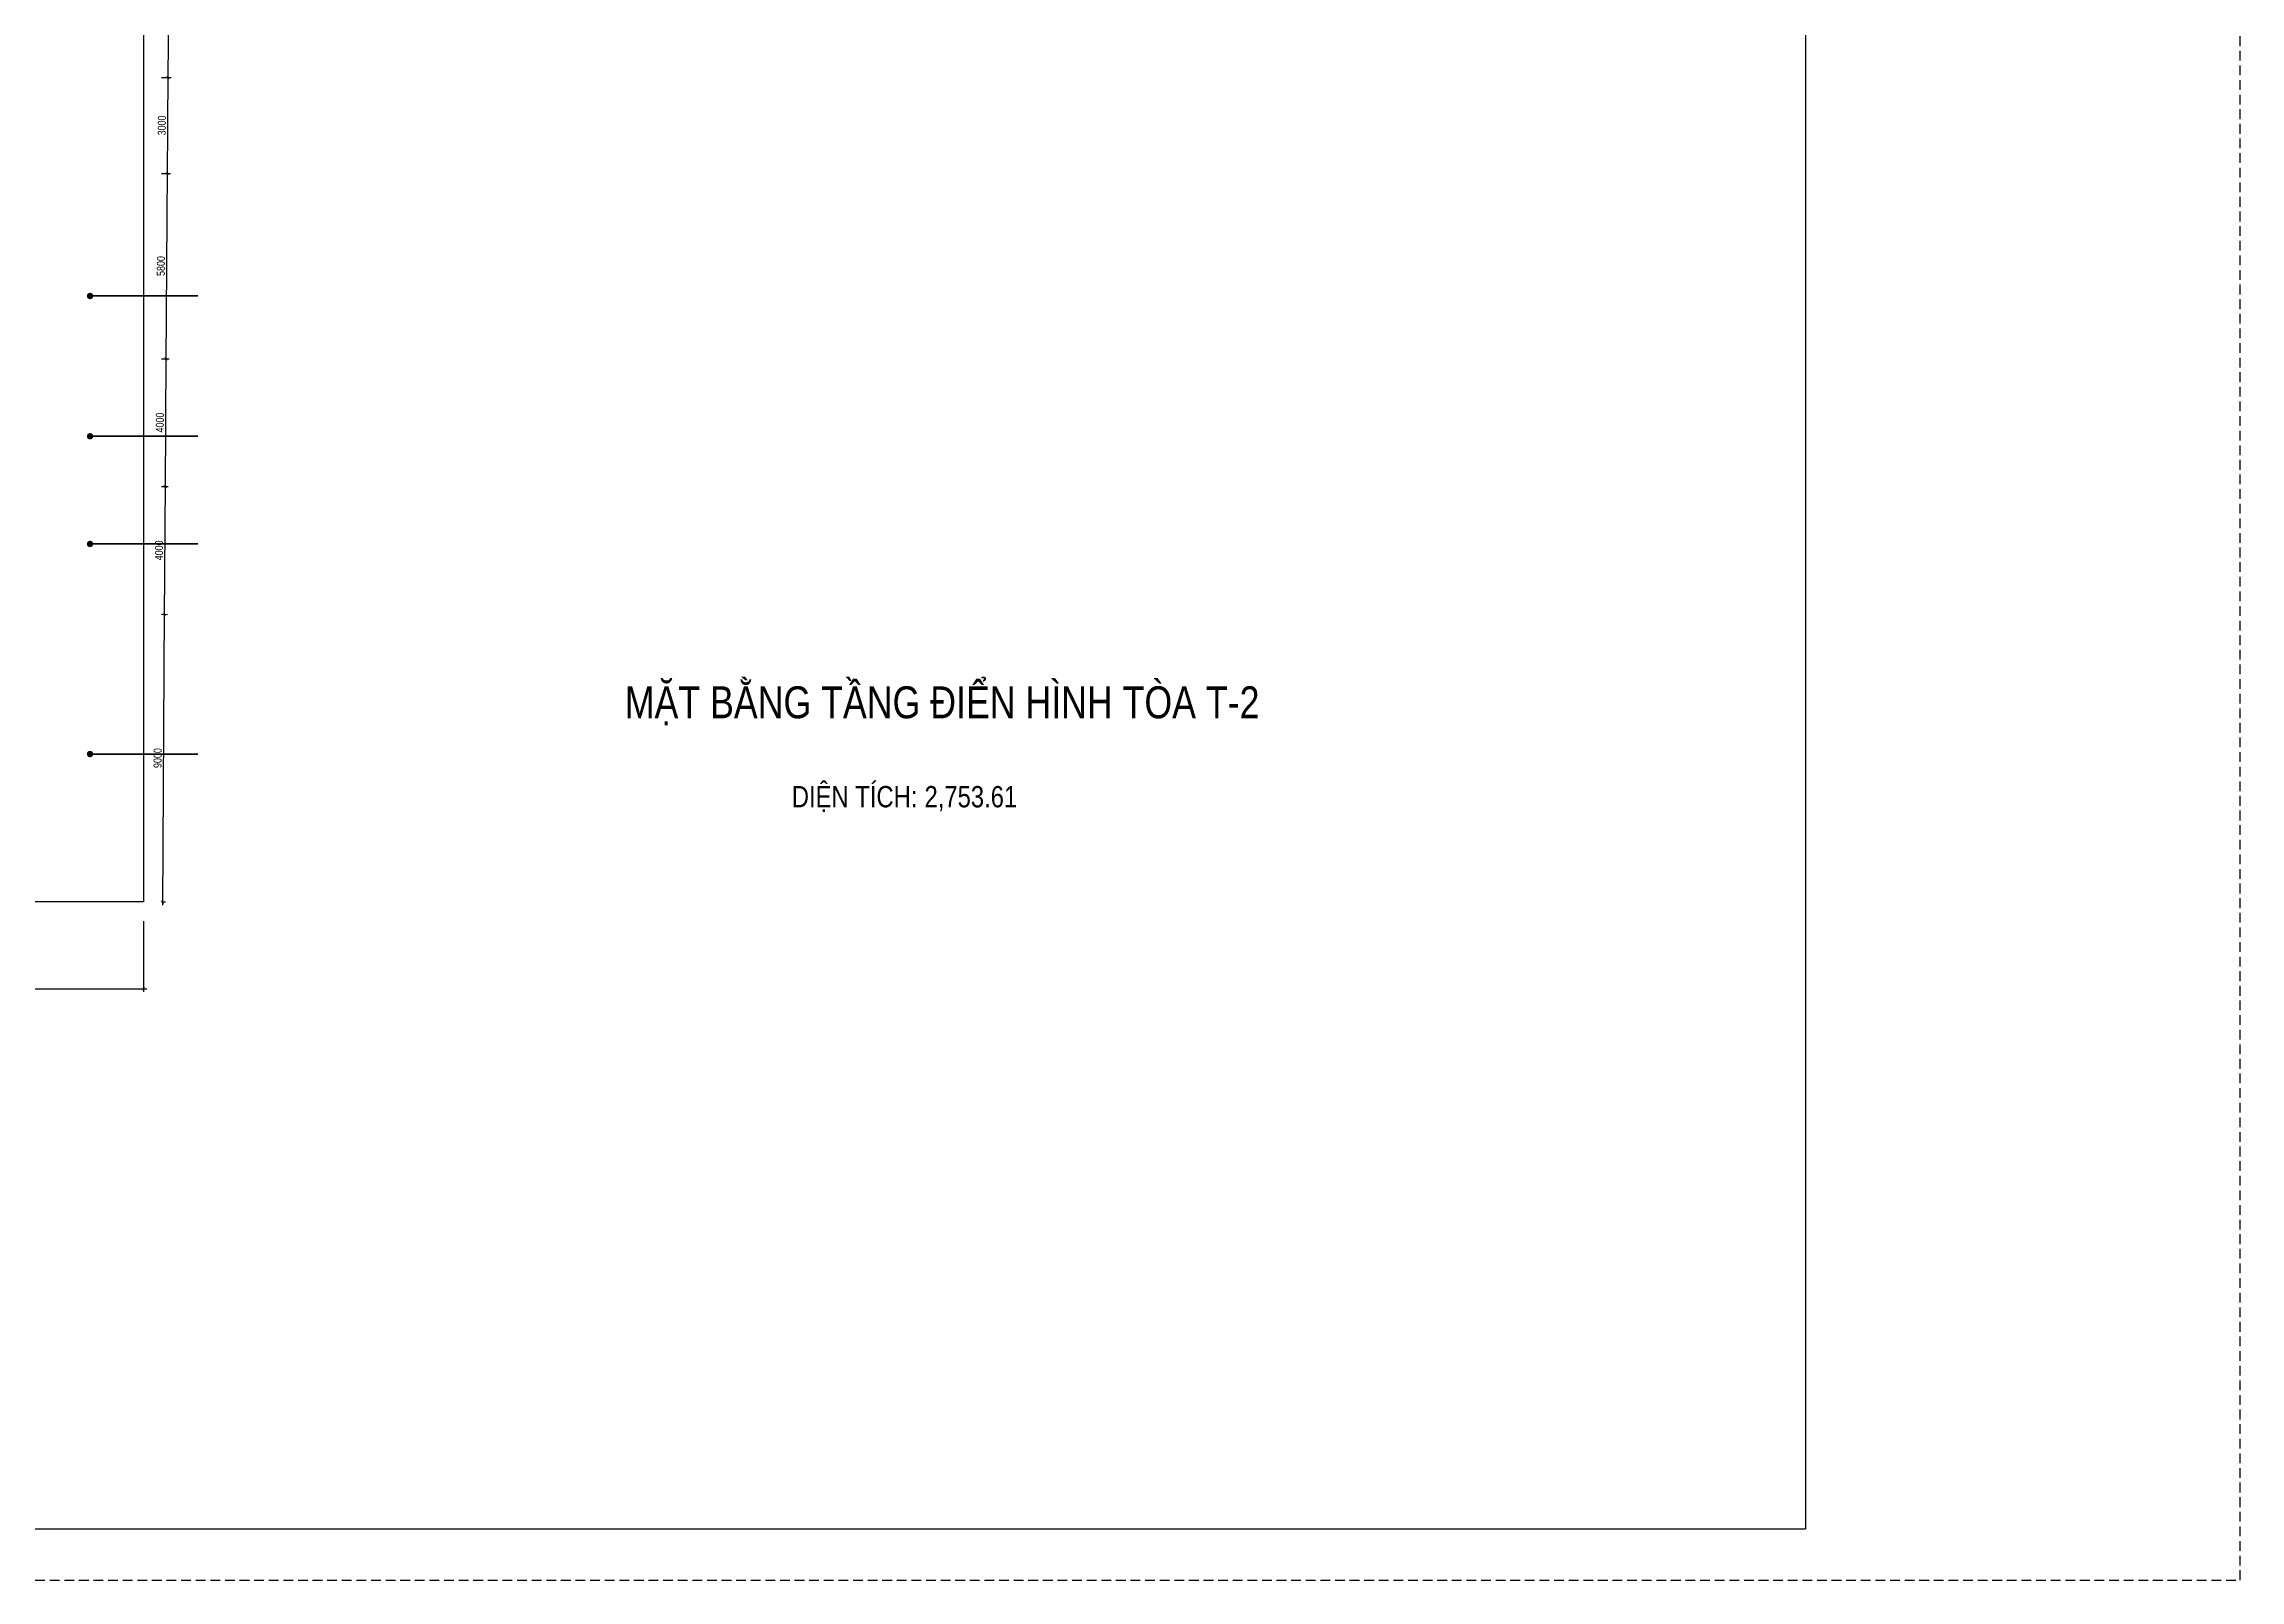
# Model space of a CAD drawing. Header units: millimetres. Extents: x 43 to 134443, y -95209 to -169.
# Drawn here: x 65698 to 134443, y -95209 to -47138 of the extents above; entities that cross this region are included whole.
import ezdxf
from ezdxf.enums import TextEntityAlignment as Align

# ---------------------------------------------------------------- set-up
doc = ezdxf.new("R2010")
doc.units = ezdxf.units.MM
doc.linetypes.add('HIDDEN', pattern=[9.525, 6.35, -3.175])
doc.layers.get('0').update_dxf_attribs({"color": 231})
doc.layers.get('DefPoints').update_dxf_attribs({"color": 191})
doc.layers.add('A-SHBD', color=7, linetype='Continuous', lineweight=35)
doc.layers.add('A-TEXT', color=255, linetype='Continuous', lineweight=25)
doc.layers.add('MDI-BAO', color=1, linetype='Continuous')
doc.layers.add('S-DIM', color=231, linetype='Continuous')
doc.styles.add('250602-MB CO CAU CĂN HO X1-3A-1$0$style1', font='arial.ttf')
doc.styles.add('VTK_Arial', font='arial.ttf', dxfattribs={"width": 0.8})
doc.dimstyles.new('250602-MB CO CAU CĂN HO X1-3A-1$0$Dim_50', dxfattribs={"dimscale": 50, "dimtxt": 2, "dimasz": 1.5, "dimexe": 1, "dimexo": 0, "dimgap": 1, "dimtad": 1, "dimdec": 0, "dimlfac": -1, "dimzin": 12, "dimdsep": 46, "dimtxsty": '250602-MB CO CAU CĂN HO X1-3A-1$0$style1', "dimblk1": '250602-MB CO CAU CĂN HO X1-3A-1$0$_ARCHTICK', "dimblk2": '250602-MB CO CAU CĂN HO X1-3A-1$0$_ARCHTICK', "dimsah": 1, "dimcen": 1.5, "dimdle": 1.5, "dimclrd": 256, "dimclre": 256, "dimclrt": 2, "dimadec": 1, "dimazin": 3, "dimtm": 1e-09, "dimtfac": 0.416667, "dimtdec": 0, "dimtix": 1, "dimtmove": 2, "dimatfit": 3, "dimfxl": 7, "dimfxlon": 1, "dimtolj": 1, "dimtzin": 0, "dimlwd": -1, "dimlwe": -1, "dimarcsym": 1})
doc.dimstyles.new('A-2.5-DIM100', dxfattribs={"dimscale": 100, "dimtxt": 2.5, "dimasz": 1, "dimexe": 1, "dimexo": 0, "dimgap": 0.5, "dimtad": 1, "dimdec": 0, "dimzin": 12, "dimdsep": 46, "dimtxsty": 'VTK_Arial', "dimblk": 'ARCHTICK', "dimcen": 0, "dimdle": 1, "dimclrd": 256, "dimclre": 256, "dimclrt": 7, "dimadec": 1, "dimazin": 3, "dimtfac": 1, "dimtdec": 0, "dimtmove": 0, "dimatfit": 2, "dimfxl": 20, "dimtolj": 1, "dimtzin": 0, "dimlwd": -1, "dimlwe": -1, "dimarcsym": 0})

# ---------------------------------------------------------------- blocks, each defined once
blk = doc.blocks.new('VTK-A1_BoKhungTen')
at = {"layer": 'DefPoints', "linetype": 'HIDDEN', "ltscale": 0.3}
blk.add_lwpolyline([(0, -594), (840, -594), (840, 0), (0, 0)], close=True, dxfattribs=at)
at = {"layer": 'DefPoints'}
for points in [[(755, -10), (30, -10), (30, -584), (755, -584)], [(755, -10), (755, -584)]]:
    blk.add_lwpolyline(points, dxfattribs=at)
blk = doc.blocks.new('250602-MB CO CAU CĂN HO X1-3A-1$0$_ARCHTICK')
at = {"color": 0, "linetype": 'ByBlock', "const_width": 0.15}
blk.add_lwpolyline([(-0.5, -0.5), (0.5, 0.5)], dxfattribs=at)
blk = doc.blocks.new('_ArchTick')
at = {"color": 0, "linetype": 'ByBlock', "const_width": 0.15}
blk.add_lwpolyline([(-0.5, -0.5), (0.5, 0.5)], dxfattribs=at)
blk = doc.blocks.new('*D45')
at = {"layer": 'DefPoints', "color": 0, "transparency": 16777216}
for p in [(60316, -74587), (68816, -74587), (68816, -76704)]:
    blk.add_point(p, dxfattribs=at)
at = {"layer": 'S-DIM', "transparency": 16777216}
for p, q in [((60316, -74587), (60316, -76804)), ((68816, -74587), (68816, -76804)), ((60216, -76704), (68916, -76704))]:
    blk.add_line(p, q, dxfattribs=at)
at = {"layer": 'S-DIM', "transparency": 16777216, "xscale": 100, "yscale": 100, "zscale": 100, "rotation": 180}
blk.add_blockref('_ArchTick', (60316, -76704), dxfattribs=at)
at = {"layer": 'S-DIM', "transparency": 16777216, "xscale": 100, "yscale": 100, "zscale": 100}
blk.add_blockref('_ArchTick', (68816, -76704), dxfattribs=at)
at = {"layer": 'S-DIM', "color": 7, "transparency": 16777216, "insert": (64566, -76526), "char_height": 250, "attachment_point": 5, "style": 'VTK_Arial'}
blk.add_mtext('\\A1;8500', dxfattribs=at)
blk = doc.blocks.new('*D48')
at = {"layer": 'DefPoints', "color": 0, "transparency": 16777216}
for p in [(69383, -44187), (69383, -48187), (69577, -48188)]:
    blk.add_point(p, dxfattribs=at)
at = {"layer": 'S-DIM', "transparency": 16777216}
for p, q in [((69383, -44187), (69704, -44189)), ((69604, -44088), (69576, -48288)), ((69383, -48187), (69677, -48189))]:
    blk.add_line(p, q, dxfattribs=at)
at = {"layer": 'S-DIM', "transparency": 16777216, "xscale": 100, "yscale": 100, "zscale": 100}
for p, rotation in [((69604, -44188), 89.62034343814112), ((69577, -48188), 269.620343438141)]:
    blk.add_blockref('_ArchTick', p, dxfattribs=dict(at, rotation=rotation))
at = {"layer": 'S-DIM', "color": 7, "transparency": 16777216, "insert": (69413, -46187), "char_height": 250, "attachment_point": 5, "rotation": 89.62034, "style": 'VTK_Arial'}
blk.add_mtext('\\A1;4000', dxfattribs=at)
blk = doc.blocks.new('*D49')
at = {"layer": 'DefPoints', "color": 0, "transparency": 16777216}
for p in [(69383, -48187), (69383, -51187), (69557, -51188)]:
    blk.add_point(p, dxfattribs=at)
at = {"layer": 'S-DIM', "transparency": 16777216}
for p, q in [((69578, -48088), (69557, -51288)), ((69383, -48187), (69677, -48189)), ((69383, -51187), (69657, -51188))]:
    blk.add_line(p, q, dxfattribs=at)
at = {"layer": 'S-DIM', "transparency": 16777216, "xscale": 100, "yscale": 100, "zscale": 100}
for p, rotation in [((69577, -48188), 89.62034343814112), ((69557, -51188), 269.620343438141)]:
    blk.add_blockref('_ArchTick', p, dxfattribs=dict(at, rotation=rotation))
at = {"layer": 'S-DIM', "color": 7, "transparency": 16777216, "insert": (69389, -49687), "char_height": 250, "attachment_point": 5, "rotation": 89.62034, "style": 'VTK_Arial'}
blk.add_mtext('\\A1;3000', dxfattribs=at)
blk = doc.blocks.new('*D50')
at = {"layer": 'DefPoints', "color": 0, "transparency": 16777216}
for p in [(69383, -51187), (69383, -56987), (69519, -56988)]:
    blk.add_point(p, dxfattribs=at)
at = {"layer": 'S-DIM', "transparency": 16777216}
for p, q in [((69383, -51187), (69657, -51188)), ((69558, -51088), (69518, -57088)), ((69383, -56987), (69619, -56988))]:
    blk.add_line(p, q, dxfattribs=at)
at = {"layer": 'S-DIM', "transparency": 16777216, "xscale": 100, "yscale": 100, "zscale": 100}
for p, rotation in [((69557, -51188), 89.62034343814112), ((69519, -56988), 269.620343438141)]:
    blk.add_blockref('_ArchTick', p, dxfattribs=dict(at, rotation=rotation))
at = {"layer": 'S-DIM', "color": 7, "transparency": 16777216, "insert": (69360, -54087), "char_height": 250, "attachment_point": 5, "rotation": 89.62034, "style": 'VTK_Arial'}
blk.add_mtext('\\A1;5800', dxfattribs=at)
blk = doc.blocks.new('*D51')
at = {"layer": 'DefPoints', "color": 0, "transparency": 16777216}
for p in [(69383, -56987), (69383, -60987), (69492, -60987)]:
    blk.add_point(p, dxfattribs=at)
at = {"layer": 'S-DIM', "transparency": 16777216}
for p, q in [((69383, -56987), (69619, -56988)), ((69519, -56888), (69492, -61087)), ((69383, -60987), (69592, -60988))]:
    blk.add_line(p, q, dxfattribs=at)
at = {"layer": 'S-DIM', "transparency": 16777216, "xscale": 100, "yscale": 100, "zscale": 100}
for p, rotation in [((69519, -56988), 89.62034343814112), ((69492, -60987), 269.620343438141)]:
    blk.add_blockref('_ArchTick', p, dxfattribs=dict(at, rotation=rotation))
at = {"layer": 'S-DIM', "color": 7, "transparency": 16777216, "insert": (69328, -58986), "char_height": 250, "attachment_point": 5, "rotation": 89.62034, "style": 'VTK_Arial'}
blk.add_mtext('\\A1;4000', dxfattribs=at)
blk = doc.blocks.new('*D52')
at = {"layer": 'DefPoints', "color": 0, "transparency": 16777216}
for p in [(69383, -60987), (69383, -64987), (69466, -64987)]:
    blk.add_point(p, dxfattribs=at)
at = {"layer": 'S-DIM', "transparency": 16777216}
for p, q in [((69383, -60987), (69592, -60988)), ((69493, -60887), (69465, -65087)), ((69383, -64987), (69566, -64988))]:
    blk.add_line(p, q, dxfattribs=at)
at = {"layer": 'S-DIM', "transparency": 16777216, "xscale": 100, "yscale": 100, "zscale": 100}
for p, rotation in [((69492, -60987), 89.62034343814112), ((69466, -64987), 269.620343438141)]:
    blk.add_blockref('_ArchTick', p, dxfattribs=dict(at, rotation=rotation))
at = {"layer": 'S-DIM', "color": 7, "transparency": 16777216, "insert": (69301, -62986), "char_height": 250, "attachment_point": 5, "rotation": 89.62034, "style": 'VTK_Arial'}
blk.add_mtext('\\A1;4000', dxfattribs=at)
blk = doc.blocks.new('*D53')
at = {"layer": 'DefPoints', "color": 0, "transparency": 16777216}
for p in [(69383, -64987), (69383, -73987), (69406, -73987)]:
    blk.add_point(p, dxfattribs=at)
at = {"layer": 'S-DIM', "transparency": 16777216}
for p, q in [((69383, -64987), (69566, -64988)), ((69466, -64887), (69405, -74087)), ((69383, -73987), (69506, -73987))]:
    blk.add_line(p, q, dxfattribs=at)
at = {"layer": 'S-DIM', "transparency": 16777216, "xscale": 100, "yscale": 100, "zscale": 100}
for p, rotation in [((69466, -64987), 89.62034343814112), ((69406, -73987), 269.620343438141)]:
    blk.add_blockref('_ArchTick', p, dxfattribs=dict(at, rotation=rotation))
at = {"layer": 'S-DIM', "color": 7, "transparency": 16777216, "insert": (69258, -69486), "char_height": 250, "attachment_point": 5, "rotation": 89.62034, "style": 'VTK_Arial'}
blk.add_mtext('\\A1;9000', dxfattribs=at)

msp = doc.modelspace()

# ---------------------------------------------------------------- linework, layer by layer
at = {"layer": 'MDI-BAO'}
msp.add_lwpolyline([(10621.2, -26507.4), (10621.2, -17986.7), (14304.4, -17986.7), (14304.4, -16186.7), (9511.2, -16186.7), (9511.2, -7686.7), (60511.2, -7686.7), (60511.2, -17986.7), (68616.2, -17986.7), (68616.2, -13702.9), (115416.2, -13686.7), (115416.2, -22186.7), (108602.3, -22186.7), (108602.3, -23986.7), (112579.5, -23986.4), (112582.9, -32546.7), (68816.6, -32561.7), (68815.8, -73986.7), (60315.8, -73986.7), (60316.6, -69301.7), (58516.1, -69301.7), (58516.3, -75616.7), (50016.2, -75616.7), (50016.2, -26501.7)], close=True, dxfattribs=at)

# ---------------------------------------------------------------- block references
at = {"layer": 'DefPoints', "xscale": 160, "yscale": 160, "zscale": 160}
msp.add_blockref('VTK-A1_BoKhungTen', (43.4, -168.9), dxfattribs=at)

# ---------------------------------------------------------------- texts
at = {"layer": 'A-TEXT', "style": 'VTK_Arial', "width": 0.8}
msp.add_text('MẶT BẰNG TẦNG ĐIỂN HÌNH TÒA T-2', height=1000, dxfattribs=at).set_placement((93814.5, -68240.1), align=Align.CENTER)
for s, p in [('DIỆN TÍCH:', (89109.1, -71026)), ('2,753.61', (93263.4, -71027.3))]:
    msp.add_text(s, height=666.67, dxfattribs=at).set_placement(p)

# ---------------------------------------------------------------- dimensions: what is measured, and where the dimension line sits
at = {"layer": 'S-DIM'}
for base, p1, p2, angle, picture, middle in [((69577.1, -48188), (69382.8, -44186.7), (69382.8, -48186.7), 89.620343, '*D48', (69412.7, -46186.9)), ((69557.2, -51187.8), (69382.8, -48186.7), (69382.8, -51186.7), 89.620343, '*D49', (69389.4, -49686.7)), ((69518.8, -56987.6), (69382.8, -51186.7), (69382.8, -56986.7), 89.620343, '*D50', (69360.3, -54086.5)), ((69492.3, -60987.4), (69382.8, -56986.7), (69382.8, -60986.7), 89.620343, '*D51', (69327.9, -58986.3)), ((69465.8, -64987.2), (69382.8, -60986.7), (69382.8, -64986.7), 89.620343, '*D52', (69301.4, -62986.1)), ((69406.1, -73986.8), (69382.8, -64986.7), (69382.8, -73986.7), 89.620343, '*D53', (69258.3, -69485.9)), ((68816.2, -76704.1), (60316.2, -74586.7), (68816.2, -74586.7), 180, '*D45', (64566.2, -76526.5))]:
    dim = msp.add_linear_dim(base=base, p1=p1, p2=p2, angle=angle, dimstyle='A-2.5-DIM100', override={"dimpost": '\\X', "dimtmove": 1}, dxfattribs=at)
    dim.commit()
    dim.dimension.update_dxf_attribs({"geometry": picture, "text_midpoint": middle})

# ---------------------------------------------------------------- leaders
at = {"layer": 'A-SHBD'}
for points in [[(67142.1, -55025.5), (70517.6, -55025.5)], [(67142.1, -59416), (70517.6, -59416)], [(67142.1, -62785.8), (70517.6, -62785.8)], [(67142.1, -69360.2), (70517.6, -69360.2)]]:
    msp.add_leader(points, dimstyle='250602-MB CO CAU CĂN HO X1-3A-1$0$Dim_50', override={"dimasz": 4, "dimtad": 0, "dimldrblk": 'Dot', "dimtfill": 1}, dxfattribs=at)

doc.saveas('drawing.dxf')
